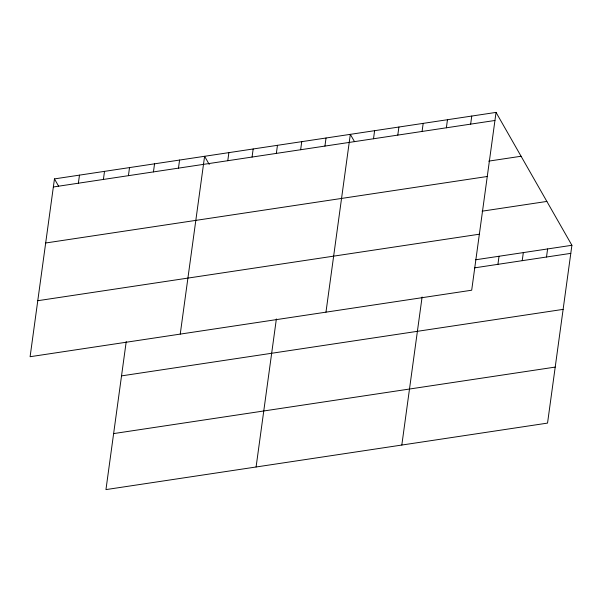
<?xml version="1.0" encoding="UTF-8"?>
<svg xmlns="http://www.w3.org/2000/svg" width="602" height="602" viewBox="0 0 602 602"><rect width="100%" height="100%" fill="white"/><g stroke="black" fill="none" stroke-linecap="round" stroke-linejoin="round"><path stroke-width="0.9" d="M54.458 178.899L30.1 356.715L471.69 290.217L496.048 112.401L54.458 178.899L58.627 186.214M78.373 183.211L79.479 175.137M103.401 179.449L104.507 171.367M128.422 175.679L129.528 167.597M126.232 341.545L105.952 489.599L547.542 423.101L571.9 245.285L496.048 112.401M153.442 171.909L154.548 163.827M178.47 168.139L179.577 160.057M180.239 334.11L204.597 156.294L209.233 164.414M227.782 160.711L228.888 152.637M252.065 157.054L253.171 148.972M276.356 153.397L277.462 145.315M256.091 466.986L276.371 318.94M300.639 149.74L301.745 141.658M324.929 146.083L326.036 138.001M325.968 312.16L350.326 134.344L354.495 141.651M373.503 138.769L374.61 130.687M397.794 135.111L398.9 127.03M422.077 131.454L423.183 123.372M401.82 445.044L422.1 296.989M446.368 127.797L447.474 119.715M470.651 124.132L471.757 116.058M497.929 264.338L499.035 256.256M522.22 260.681L523.326 252.599M546.503 257.016L547.609 248.942M53.352 186.981L494.942 120.475M488.696 161.125L521.076 156.249M45.677 242.997L487.266 176.491M482.104 211.182L546.872 201.429M37.776 300.707L479.365 234.201M475.648 259.778L571.9 245.285M474.542 267.86L570.794 253.359M121.529 375.881L563.118 309.375M113.627 433.591L555.217 367.085"/></g></svg>
